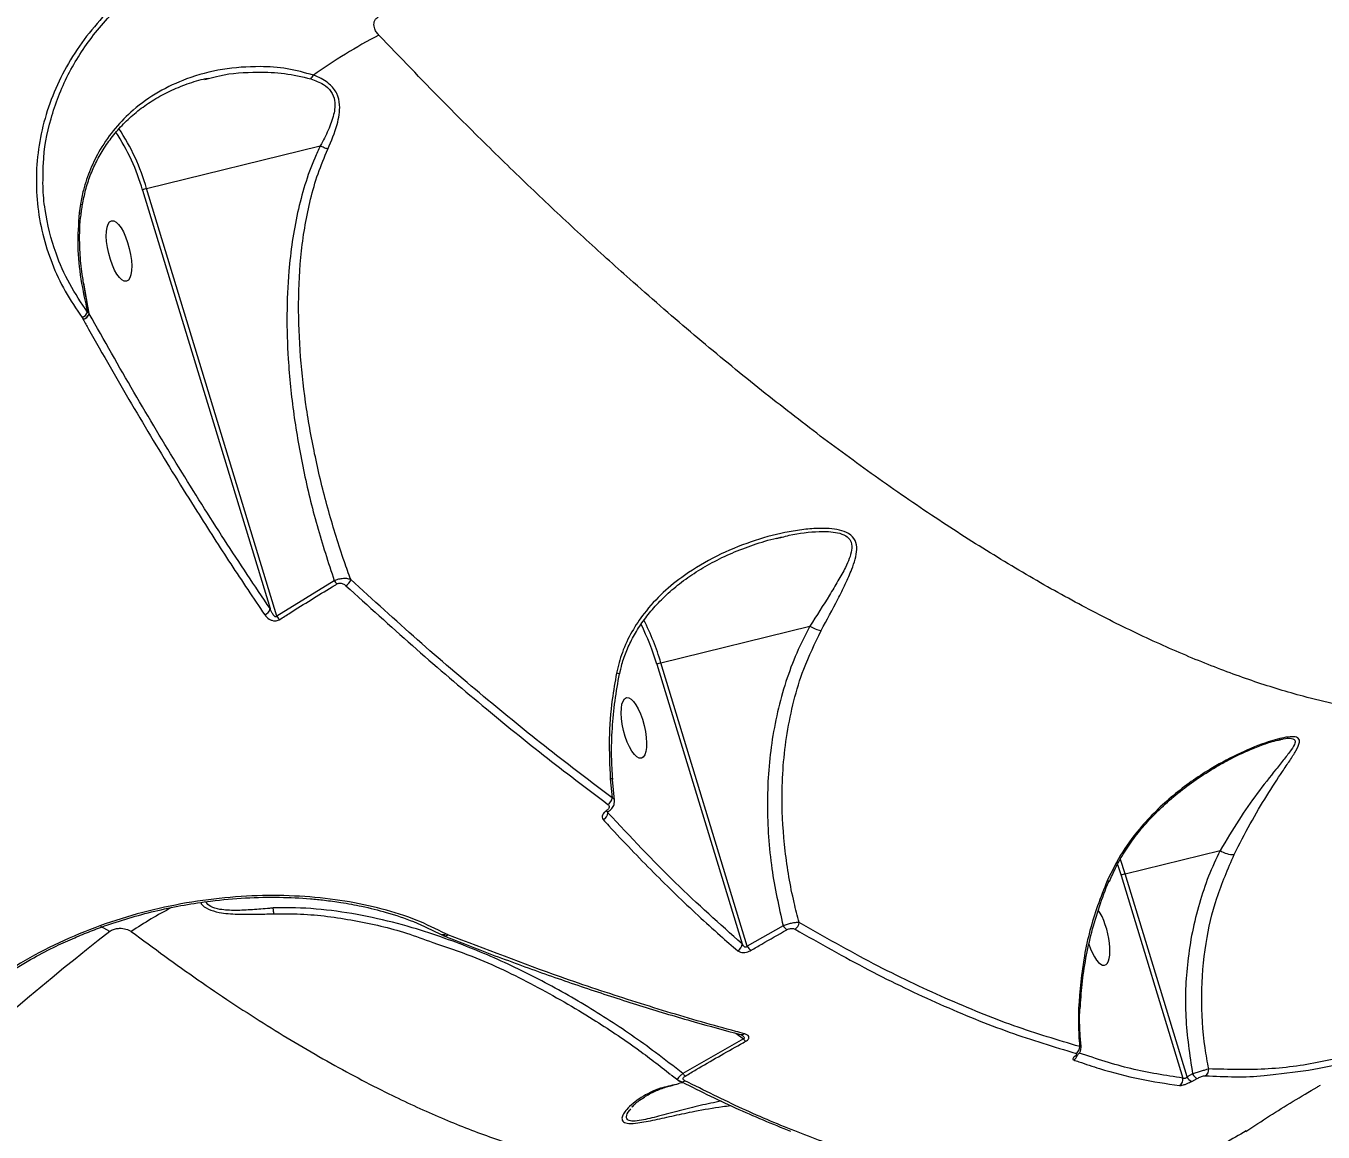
# Model space of a CAD drawing. Header units: millimetres. Extents: x -6328 to 5334, y -5037 to 4112.
# Drawn here: x -2770.5 to -2576.2, y 868.3 to 1034.1 of the extents above; entities that cross this region are included whole.
import ezdxf

# ---------------------------------------------------------------- set-up
doc = ezdxf.new("R2010")
doc.units = ezdxf.units.MM
for name, color, linetype in [('DIKOM_ОБЪЕКТ', 7, 'Continuous'), ('DIKOM_РАЗМЕР_ЗОНА', 7, 'Continuous'), ('DIKOM_РАЗМЕР_ОБЪЕКТА', 7, 'Continuous')]:
    doc.layers.add(name, color=color, linetype=linetype)
doc.styles.add('style1', font='arial.ttf', dxfattribs={"width": 0.8})
doc.dimstyles.new('1-50', dxfattribs={"dimtxt": 300, "dimasz": 200, "dimexe": 100, "dimexo": 0, "dimgap": 100, "dimtad": 1, "dimtxsty": 'style1', "dimcen": 200, "dimclrd": 7, "dimclre": 7, "dimclrt": 7, "dimadec": 1, "dimazin": 2, "dimtfac": 1, "dimtmove": 0, "dimatfit": 2, "dimfxl": 0, "dimlwd": 25, "dimlwe": 18, "dimarcsym": 0})

# ---------------------------------------------------------------- blocks, each defined once
blk = doc.blocks.new('*D2')
at = {"layer": 'Defpoints', "color": 0, "transparency": 16777216}
for p in [(-5303.77, 2121.42), (-1621.11, 2121.42), (560.33, -2395.62)]:
    blk.add_point(p, dxfattribs=at)
at = {"layer": 'DIKOM_РАЗМЕР_ОБЪЕКТА', "color": 7, "lineweight": 18, "transparency": 16777216}
for p, q in [((-1621.11, 2121.42), (-5403.77, 2121.42)), ((560.33, -2395.62), (-5403.77, -2395.62))]:
    blk.add_line(p, q, dxfattribs=at)
at = {"layer": 'DIKOM_РАЗМЕР_ОБЪЕКТА', "color": 7, "lineweight": 25, "transparency": 16777216}
blk.add_line((-5303.77, -2195.62), (-5303.77, 1921.42), dxfattribs=at)
at = {"layer": 'DIKOM_РАЗМЕР_ОБЪЕКТА', "color": 7, "transparency": 16777216}
for points in [[(-5337.11, 1921.42), (-5270.44, 1921.42), (-5303.77, 2121.42)], [(-5337.11, -2195.62), (-5270.44, -2195.62), (-5303.77, -2395.62)]]:
    blk.add_solid(points, dxfattribs=at)
at = {"layer": 'DIKOM_РАЗМЕР_ОБЪЕКТА', "color": 7, "transparency": 16777216, "insert": (-5556.94, -137.1), "char_height": 300, "attachment_point": 5, "rotation": 90, "style": 'style1'}
blk.add_mtext('4500', dxfattribs=at)
blk = doc.blocks.new('*D3')
at = {"layer": 'Defpoints', "color": 0, "transparency": 16777216}
for p in [(-1814.92, 4111.71), (-5877.98, -3895.62), (33.33, -3895.62)]:
    blk.add_point(p, dxfattribs=at)
at = {"layer": 'DIKOM_РАЗМЕР_ЗОНА', "color": 7, "lineweight": 18, "transparency": 16777216}
for p, q in [((-1814.92, 4111.71), (-5977.98, 4111.71)), ((33.33, -3895.62), (-5977.98, -3895.62))]:
    blk.add_line(p, q, dxfattribs=at)
at = {"layer": 'DIKOM_РАЗМЕР_ЗОНА', "color": 7, "lineweight": 25, "transparency": 16777216}
blk.add_line((-5877.98, 3911.71), (-5877.98, -3695.62), dxfattribs=at)
at = {"layer": 'DIKOM_РАЗМЕР_ЗОНА', "color": 7, "transparency": 16777216}
for points in [[(-5911.31, 3911.71), (-5844.65, 3911.71), (-5877.98, 4111.71)], [(-5911.31, -3695.62), (-5844.65, -3695.62), (-5877.98, -3895.62)]]:
    blk.add_solid(points, dxfattribs=at)
at = {"layer": 'DIKOM_РАЗМЕР_ЗОНА', "color": 7, "transparency": 16777216, "insert": (-6131.15, 108.05), "char_height": 300, "attachment_point": 5, "rotation": 90, "style": 'style1'}
blk.add_mtext('8000', dxfattribs=at)

msp = doc.modelspace()

# ---------------------------------------------------------------- linework, layer by layer
at = {"layer": 'DIKOM_ОБЪЕКТ', "color": 7, "linetype": 'Continuous', "lineweight": 15}
for p, q in [((-2743.712, 1026.026), (-2743.19, 1026.164)), ((-2752.449, 1009.681), (-2726.432, 1016.088)), ((-2753.054, 1009.454), (-2733.95, 946.757)), ((-2732.926, 945.61), (-2752.449, 1009.681)), ((-2762.354, 1007.359), (-2762.546, 1006.032)), ((-2761.042, 990.925), (-2761.875, 995.54)), ((-2762.116, 990.369), (-2761.958, 990.117)), ((-2761.958, 990.117), (-2761.939, 990.082)), ((-2761.052, 990.958), (-2761.297, 991.178)), ((-2761.042, 990.925), (-2761.052, 990.958)), ((-2658.047, 957.264), (-2657.233, 957.471)), ((-2724.33, 950.945), (-2732.926, 945.61)), ((-2675.38, 938.644), (-2653.049, 944.143)), ((-2675.985, 938.417), (-2663.228, 896.549)), ((-2662.441, 896.179), (-2675.38, 938.644)), ((-2583.078, 926.992), (-2582.588, 927.121)), ((-2682.968, 921.275), (-2682.679, 918.405)), ((-2682.321, 918.057), (-2682.653, 921.166)), ((-2683.314, 916.171), (-2683.342, 916.327)), ((-2605.809, 907.027), (-2591.598, 910.527)), ((-2606.949, 908.435), (-2606.415, 906.8)), ((-2605.809, 907.027), (-2606.525, 909.177)), ((-2606.415, 906.8), (-2597.165, 876.442)), ((-2596.54, 876.605), (-2605.809, 907.027)), ((-2757.963, 898.414), (-2759.319, 899.123)), ((-2707.357, 897.927), (-2707.595, 898.035)), ((-2657.07, 899.262), (-2662.441, 896.179)), ((-2708.305, 897.958), (-2707.854, 897.736)), ((-2707.323, 897.914), (-2707.357, 897.927)), ((-2664.139, 883.147), (-2663.02, 882.316)), ((-2663.02, 882.316), (-2672.095, 877.101)), ((-2673.832, 876.942), (-2672.852, 876.175)), ((-2595.708, 877.051), (-2596.54, 876.605)), ((-2595.843, 875.938), (-2595.014, 876.383)), ((-2679.671, 872.069), (-2679.471, 872.294))]:
    msp.add_line(p, q, dxfattribs=at)
at = {"layer": 'DIKOM_ОБЪЕКТ', "color": 7, "linetype": 'Continuous', "lineweight": 15, "flags": 128}
for points in [[(-2681.572, 936.996), (-2681.572, 936.996), (-2681.625, 937.012), (-2681.783, 937.048), (-2682.036, 937.104)], [(-2608.285, 905.938), (-2608.291, 905.932), (-2608.365, 905.931), (-2608.514, 905.963)], [(-2612.602, 886.808), (-2612.604, 886.814), (-2612.666, 886.848), (-2612.809, 886.883)]]:
    msp.add_lwpolyline(points, dxfattribs=at)
at = {"layer": 'DIKOM_ОБЪЕКТ', "color": 7, "linetype": 'Continuous', "lineweight": 15}
for centre, radius, start, end in [((-2678.611, 957.878), 84.374, 117.55693, 125.37411), ((-2730.059, 1028.109), 2.971, 318.18499, 331.16357), ((-2782.601, 1001.204), 31.322, 15.7025, 33.93624), ((-2782.779, 1001.013), 30.9, 15.85311, 33.6548), ((-2751.992, 1007.546), 2.184, 102.06127, 119.09681), ((-2762.573, 1005.371), 0.662, 61.27, 87.61019), ((-2762.741, 991.821), 1.581, 293.2674, 336.00219), ((-2762.29, 991.383), 1.309, 284.67131, 341.05262), ((-2762.305, 991.371), 1.34, 285.85251, 340.58677), ((-2722.523, 952.036), 2.111, 211.13471, 228.28403), ((-2723.278, 951.467), 1.453, 299.05394, 346.36973), ((-2735.158, 946.987), 1.229, 289.57417, 349.21518), ((-2731.134, 946.754), 2.126, 212.57788, 229.72439), ((-2710.937, 928.132), 37.079, 16.46878, 27.1557), ((-2711.671, 927.754), 37.244, 16.6365, 26.57154), ((-2650.559, 947.932), 4.534, 236.68265, 259.68751), ((-2674.923, 936.508), 2.184, 102.06095, 119.09664), ((-2682.907, 920.889), 0.391, 45.13054, 98.97646), ((-2683.955, 918.559), 1.285, 299.21294, 353.12), ((-2684.476, 916.222), 1.163, 292.71078, 357.5046), ((-2683.361, 916.709), 0.327, 229.8836, 291.96755), ((-2589.601, 913.538), 3.613, 236.4426, 272.19115), ((-2605.353, 904.892), 2.184, 102.06095, 119.09664), ((-2723.314, 852.426), 55.672, 117.14157, 124.37011), ((-2466.207, 526.146), 472.974, 128.08672, 145.2572), ((-2655.586, 900.049), 1.68, 207.91432, 236.36254), ((-2655.867, 899.787), 1.194, 299.27836, 357.41907), ((-2707.784, 898.343), 0.596, 253.84308, 315.75484), ((-2707.754, 898.35), 0.613, 254.04327, 314.70553), ((-2664.36, 896.513), 1.132, 295.48838, 1.82147), ((-2660.958, 896.998), 1.693, 208.90209, 237.26092), ((-2663.314, 883.596), 0.659, 256.04795, 309.04366), ((-2661.792, 883.141), 1.48, 213.89421, 233.82435), ((-2613.707, 881.081), 1.079, 299.19632, 3.3149), ((-2614.02, 880.097), 1.061, 297.69662, 348.80684), ((-2613.339, 880.196), 0.465, 273.17247, 305.96109), ((-2670.896, 877.955), 1.472, 215.49896, 235.64564), ((-2594.603, 877.506), 1.195, 202.33632, 249.89163), ((-2594.312, 877.693), 1.029, 299.04578, 5.91606), ((-2672.233, 876.671), 0.784, 243.85554, 304.65157), ((-2598.182, 876.23), 1.039, 299.06287, 11.76568), ((-2595.433, 877.063), 1.197, 202.50458, 250.01304)]:
    msp.add_arc(centre, radius, start, end, dxfattribs=at)
for centre in [(-2756.586, 1000.338), (-2679.424, 928.892)]:
    msp.add_ellipse(centre, major_axis=(-1.115, 4.535), ratio=0.3407224, dxfattribs=at)
for start_param, end_param in [(3.1302376, 5.5800301), (1.801564, 3.1302376)]:
    msp.add_ellipse((-2610.004, 897.895), major_axis=(-1.115, 4.535), ratio=0.3407224, start_param=start_param, end_param=end_param, dxfattribs=at)
for points, knots in [([(-2576.159, 1067.524), (-2574.909, 1062.932), (-2572.404, 1053.732), (-2568.319, 1040.775), (-2563.994, 1028.453), (-2559.682, 1017.549), (-2555.445, 1007.933), (-2551.32, 999.478), (-2547.032, 991.572), (-2542.57, 984.209), (-2537.945, 977.432), (-2533.15, 971.254), (-2528.209, 965.719), (-2523.237, 960.956), (-2518.261, 956.94), (-2513.491, 953.763), (-2508.837, 951.263), (-2504.31, 949.354), (-2499.715, 947.973), (-2495.243, 947.035), (-2492.275, 946.946), (-2490.88, 946.904)], [0, 0, 0, 0, 0.0626696, 0.1255709, 0.1886279, 0.2519207, 0.3042311, 0.3566316, 0.4094565, 0.462375, 0.515971, 0.5696658, 0.6238071, 0.6780514, 0.7288577, 0.7797502, 0.8246829, 0.8696157, 0.914792, 0.9599683, 1, 1, 1, 1]), ([(-2743.157, 1046.207), (-2744.874, 1045.432), (-2748.306, 1043.881), (-2752.861, 1040.942), (-2756.895, 1037.635), (-2760.364, 1034.002), (-2763.308, 1030.044), (-2765.667, 1025.806), (-2767.429, 1021.362), (-2768.572, 1016.776), (-2769.058, 1012.116), (-2768.905, 1007.453), (-2768.125, 1002.882), (-2766.708, 998.479), (-2764.761, 994.267), (-2762.997, 991.667), (-2762.116, 990.369)], [0, 0, 0, 0, 0.0751074, 0.1502148, 0.2212822, 0.2925775, 0.3636452, 0.4347702, 0.5061233, 0.5772487, 0.64834, 0.7196587, 0.7907511, 0.8604287, 0.9303186, 1, 1, 1, 1]), ([(-2767.941, 1012.042), (-2767.939, 1012.516), (-2767.928, 1015.237), (-2767.169, 1019.105), (-2765.718, 1023.515), (-2763.787, 1027.798), (-2761.203, 1031.842), (-2758.027, 1035.54), (-2754.49, 1038.944), (-2749.513, 1042.686), (-2744.906, 1044.838), (-2742.602, 1045.915)], [0, 0, 0, 0, 0.0338031, 0.1939927, 0.2761845, 0.3589807, 0.5191563, 0.6013339, 0.6841139, 0.8420567, 1, 1, 1, 1]), ([(-2717.645, 1032.68), (-2717.788, 1032.848), (-2718.084, 1033.196), (-2718.322, 1033.741), (-2718.398, 1034.245), (-2718.346, 1034.683), (-2718.181, 1035.035), (-2717.946, 1035.292), (-2717.766, 1035.384), (-2717.681, 1035.427)], [0, 0, 0, 0, 0.1943994, 0.4037079, 0.553904, 0.691013, 0.8350645, 0.9219116, 1, 1, 1, 1]), ([(-2539.585, 933.244), (-2540.963, 932.782), (-2544.742, 931.517), (-2551.542, 930.479), (-2560.068, 930.295), (-2569.265, 931.29), (-2578.096, 933.222), (-2586.341, 935.728), (-2593.83, 938.491), (-2601.606, 941.832), (-2609.652, 945.753), (-2617.988, 950.272), (-2626.571, 955.378), (-2635.393, 961.073), (-2644.251, 967.224), (-2653.114, 973.787), (-2661.965, 980.727), (-2670.943, 988.152), (-2679.305, 995.416), (-2686.993, 1002.376), (-2693.994, 1008.928), (-2701.035, 1015.739), (-2708.919, 1023.588), (-2714.465, 1029.367), (-2717.645, 1032.68)], [0, 0, 0, 0, 0.0356637, 0.0977986, 0.160153, 0.2229537, 0.2859796, 0.3301952, 0.3745664, 0.4190153, 0.4640269, 0.5091186, 0.5547823, 0.6005288, 0.6464416, 0.6900526, 0.7336638, 0.7775603, 0.8214569, 0.8547868, 0.8881167, 0.9215722, 0.9550277, 1, 1, 1, 1]), ([(-2727.456, 1026.676), (-2728.758, 1027.046), (-2731.366, 1027.788), (-2736.006, 1028.059), (-2741.103, 1027.698), (-2746.229, 1026.355), (-2750.715, 1024.261), (-2754.298, 1021.734), (-2757.208, 1018.789), (-2759.352, 1015.79), (-2760.923, 1012.641), (-2761.882, 1009.864), (-2762.222, 1008.061), (-2762.354, 1007.359)], [0, 0, 0, 0, 0.0899533, 0.1801553, 0.3068406, 0.4334846, 0.5393772, 0.6451759, 0.7305693, 0.8158828, 0.8857292, 0.9555188, 1, 1, 1, 1]), ([(-2743.19, 1026.164), (-2742.645, 1026.318), (-2740.26, 1026.993), (-2736.402, 1027.185), (-2731.766, 1027.057), (-2729.16, 1026.439), (-2727.845, 1026.128)], [0, 0, 0, 0, 0.1110906, 0.4857355, 0.7405692, 1, 1, 1, 1]), ([(-2725.282, 1015.61), (-2724.76, 1016.836), (-2724.031, 1018.55), (-2723.552, 1020.762), (-2723.458, 1022.34), (-2723.833, 1023.982), (-2725.084, 1025.544), (-2726.481, 1026.304), (-2727.354, 1026.637), (-2727.456, 1026.676)], [0, 0, 0, 0, 0.2865141, 0.4002731, 0.5163009, 0.6574617, 0.7993903, 0.9763495, 1, 1, 1, 1]), ([(-2762.042, 1007.273), (-2761.906, 1008.008), (-2761.629, 1009.499), (-2760.923, 1011.658), (-2759.987, 1013.771), (-2758.808, 1015.82), (-2757.372, 1017.797), (-2755.691, 1019.658), (-2753.775, 1021.369), (-2751.634, 1022.884), (-2749.271, 1024.204), (-2746.689, 1025.28), (-2744.652, 1025.959), (-2743.461, 1026.186), (-2743.228, 1026.23)], [0, 0, 0, 0, 0.0734822, 0.1490641, 0.2252055, 0.3065385, 0.391367, 0.4802849, 0.5728112, 0.6680149, 0.7659563, 0.8686111, 0.9742572, 1, 1, 1, 1]), ([(-2727.845, 1026.128), (-2727.185, 1025.887), (-2725.996, 1025.452), (-2724.713, 1024.286), (-2724.116, 1022.691), (-2724.347, 1020.685), (-2725.195, 1018.425), (-2725.991, 1016.872), (-2726.423, 1016.089), (-2726.424, 1016.088)], [0, 0, 0, 0, 0.1595683, 0.2875575, 0.4150728, 0.5935057, 0.7940437, 0.9997271, 1, 1, 1, 1]), ([(-2726.432, 1016.088), (-2726.713, 1015.483), (-2727.589, 1013.594), (-2728.771, 1010.274), (-2729.878, 1006.082), (-2730.668, 1001.754), (-2731.252, 996.646), (-2731.499, 990.779), (-2731.281, 983.608), (-2730.488, 975.847), (-2729.019, 967.505), (-2727.021, 959.174), (-2725.227, 953.688), (-2724.33, 950.945)], [0, 0, 0, 0, 0.031069, 0.0969235, 0.1628035, 0.2303663, 0.2979423, 0.3965509, 0.4957336, 0.6204828, 0.7452533, 0.8726241, 1, 1, 1, 1]), ([(-2721.866, 951.124), (-2722.185, 952.012), (-2723.394, 955.385), (-2725.234, 961.329), (-2727.14, 968.981), (-2728.566, 976.716), (-2729.477, 984.541), (-2729.791, 992.45), (-2729.386, 1000.373), (-2728.275, 1006.88), (-2726.83, 1011.954), (-2725.799, 1014.388), (-2725.282, 1015.61)], [0, 0, 0, 0, 0.0419956, 0.1595241, 0.2774949, 0.3950326, 0.5131221, 0.6333425, 0.7545641, 0.8758681, 0.937691, 1, 1, 1, 1]), ([(-2726.424, 1016.088), (-2726.425, 1016.088), (-2726.427, 1016.089), (-2726.43, 1016.089), (-2726.432, 1016.088), (-2726.432, 1016.088)], [0, 0, 0, 0, 0.3462267, 0.8146328, 1, 1, 1, 1]), ([(-2725.282, 1015.61), (-2725.313, 1015.619), (-2725.497, 1015.672), (-2725.888, 1015.812), (-2726.234, 1015.99), (-2726.424, 1016.088)], [0, 0, 0, 0, 0.0844017, 0.4973366, 1, 1, 1, 1]), ([(-2761.297, 991.178), (-2762.235, 992.57), (-2764.124, 995.374), (-2766.381, 1000.512), (-2767.603, 1005.441), (-2768.021, 1009.512), (-2767.962, 1011.354), (-2767.941, 1012.042)], [0, 0, 0, 0, 0.2208917, 0.4450155, 0.7501226, 0.9066681, 1, 1, 1, 1]), ([(-2762.354, 1007.359), (-2762.334, 1007.355), (-2762.21, 1007.328), (-2762.068, 1007.294), (-2762.084, 1007.286), (-2762.09, 1007.283)], [0, 0, 0, 0, 0.1067786, 0.6637055, 1, 1, 1, 1]), ([(-2762.245, 1005.951), (-2762.211, 1006.255), (-2762.162, 1006.699), (-2762.076, 1007.137), (-2762.049, 1007.276)], [0, 0, 0, 0, 0.684163, 1, 1, 1, 1]), ([(-2762.546, 1006.032), (-2762.667, 1004.375), (-2762.911, 1001.059), (-2762.387, 996.074), (-2761.662, 992.817), (-2761.297, 991.178)], [0, 0, 0, 0, 0.3317424, 0.6638449, 1, 1, 1, 1]), ([(-2761.752, 994.837), (-2761.876, 995.501), (-2762.204, 997.261), (-2762.46, 1000.018), (-2762.504, 1002.914), (-2762.423, 1004.857), (-2762.263, 1005.801), (-2762.238, 1005.947)], [0, 0, 0, 0, 0.1815711, 0.4810441, 0.7425174, 0.9600543, 1, 1, 1, 1]), ([(-2761.052, 990.958), (-2761.219, 991.805), (-2761.474, 993.094), (-2761.688, 994.391), (-2761.761, 994.835)], [0, 0, 0, 0, 0.6571781, 1, 1, 1, 1]), ([(-2761.939, 990.082), (-2761.673, 989.605), (-2760.34, 987.219), (-2756.859, 981.086), (-2751.46, 971.89), (-2745.422, 962.089), (-2739.848, 953.4), (-2736.447, 948.352), (-2734.746, 945.828)], [0, 0, 0, 0, 0.0299885, 0.1499472, 0.3900562, 0.630165, 0.8150826, 1, 1, 1, 1]), ([(-2733.95, 946.757), (-2736.232, 950.162), (-2740.797, 956.976), (-2747.595, 967.821), (-2754.358, 979.082), (-2758.813, 986.976), (-2761.042, 990.925)], [0, 0, 0, 0, 0.2490861, 0.498536, 0.7490844, 1, 1, 1, 1]), ([(-2651.37, 943.472), (-2650.514, 945.06), (-2649.218, 947.465), (-2647.716, 950.465), (-2646.825, 952.458), (-2646.231, 954.182), (-2645.957, 955.655), (-2646.146, 957.026), (-2647.097, 958.042), (-2648.561, 958.565), (-2650.156, 958.777), (-2652.061, 958.798), (-2654.293, 958.604), (-2657.669, 958.033), (-2661.976, 956.851), (-2667.065, 954.747), (-2671.48, 952.149), (-2675.12, 949.214), (-2677.765, 946.358), (-2679.797, 943.321), (-2681.245, 940.316), (-2681.778, 938.152), (-2682.036, 937.104)], [0, 0, 0, 0, 0.0866941, 0.1311764, 0.1760726, 0.2081975, 0.2409001, 0.2744194, 0.3082509, 0.337742, 0.3650519, 0.393035, 0.4327007, 0.4727589, 0.5545429, 0.6396923, 0.7264108, 0.7889965, 0.8528476, 0.9020912, 0.9525885, 1, 1, 1, 1]), ([(-2657.233, 957.471), (-2656.873, 957.566), (-2655.022, 958.054), (-2652.636, 958.318), (-2650.232, 958.326), (-2648.834, 958.162), (-2647.604, 957.736), (-2647.058, 957.154), (-2646.753, 956.423), (-2646.739, 955.545), (-2647.125, 954.261), (-2647.814, 952.732), (-2648.825, 950.908), (-2650.569, 948.036), (-2652.052, 945.708), (-2653.049, 944.143)], [0, 0, 0, 0, 0.037718, 0.1936162, 0.2447841, 0.2969593, 0.3536276, 0.4092585, 0.4198639, 0.4862033, 0.5482586, 0.6116605, 0.706807, 0.8029107, 1, 1, 1, 1]), ([(-2681.544, 936.989), (-2681.446, 937.471), (-2681.2, 938.671), (-2680.512, 940.549), (-2679.517, 942.632), (-2678.233, 944.691), (-2676.662, 946.694), (-2674.776, 948.661), (-2672.582, 950.551), (-2670.079, 952.318), (-2667.318, 953.91), (-2664.303, 955.319), (-2661.042, 956.503), (-2658.656, 957.219), (-2657.365, 957.488), (-2657.25, 957.512)], [0, 0, 0, 0, 0.0424286, 0.1056857, 0.1727707, 0.2437964, 0.3189222, 0.3984527, 0.4864603, 0.5778553, 0.6734511, 0.7737249, 0.878875, 0.9891814, 1, 1, 1, 1]), ([(-2721.866, 951.124), (-2722.044, 951.175), (-2722.4, 951.277), (-2723.114, 951.271), (-2723.801, 951.15), (-2724.169, 951.007), (-2724.33, 950.945)], [0, 0, 0, 0, 0.2829499, 0.5675041, 0.8112066, 1, 1, 1, 1]), ([(-2723.927, 950.46), (-2723.872, 950.489), (-2723.756, 950.548), (-2723.531, 950.586), (-2723.275, 950.57), (-2722.913, 950.463), (-2722.71, 950.305), (-2722.572, 950.197)], [0, 0, 0, 0, 0.1212309, 0.252323, 0.4115915, 0.5993614, 1, 1, 1, 1]), ([(-2682.679, 918.405), (-2685.856, 920.804), (-2692.214, 925.605), (-2701.955, 933.545), (-2711.831, 941.981), (-2718.519, 948.075), (-2721.866, 951.124)], [0, 0, 0, 0, 0.2489042, 0.4982426, 0.7488996, 1, 1, 1, 1]), ([(-2732.509, 945.132), (-2731.989, 945.464), (-2729.391, 947.124), (-2726.527, 948.895), (-2724.17, 950.314), (-2723.927, 950.46)], [0, 0, 0, 0, 0.1831691, 0.9158785, 1, 1, 1, 1]), ([(-2722.572, 950.197), (-2719.25, 947.17), (-2712.599, 941.11), (-2702.735, 932.682), (-2692.949, 924.703), (-2686.537, 919.861), (-2683.328, 917.438)], [0, 0, 0, 0, 0.2489045, 0.498243, 0.7488998, 1, 1, 1, 1]), ([(-2732.926, 945.61), (-2732.934, 945.597), (-2732.949, 945.572), (-2732.983, 945.54), (-2733.018, 945.524), (-2733.056, 945.518), (-2733.102, 945.521), (-2733.225, 945.57), (-2733.385, 945.731), (-2733.584, 946.009), (-2733.778, 946.36), (-2733.893, 946.626), (-2733.95, 946.757)], [0, 0, 0, 0, 0.0254608, 0.0517463, 0.0782608, 0.0864713, 0.1149989, 0.1528949, 0.3029807, 0.4907534, 0.7490049, 1, 1, 1, 1]), ([(-2734.746, 945.828), (-2734.552, 945.597), (-2734.277, 945.268), (-2733.696, 944.996), (-2733.275, 944.918), (-2732.89, 944.958), (-2732.654, 945.045), (-2732.539, 945.114), (-2732.509, 945.132)], [0, 0, 0, 0, 0.4029944, 0.5733156, 0.7451256, 0.8533581, 0.9617344, 1, 1, 1, 1]), ([(-2653.049, 944.143), (-2653.737, 942.811), (-2655.118, 940.134), (-2656.713, 935.816), (-2657.966, 931.299), (-2658.825, 926.672), (-2659.32, 922.009), (-2659.476, 917.325), (-2659.297, 912.578), (-2658.692, 906.519), (-2657.705, 902.101), (-2657.07, 899.262)], [0, 0, 0, 0, 0.1002261, 0.2013165, 0.3048778, 0.409185, 0.5093687, 0.6100991, 0.7124192, 0.8152392, 1, 1, 1, 1]), ([(-2654.674, 899.733), (-2654.931, 900.733), (-2655.843, 904.278), (-2656.895, 910.49), (-2657.32, 917.352), (-2657.102, 923.23), (-2656.531, 928.121), (-2655.519, 932.964), (-2653.944, 938.186), (-2652.297, 941.568), (-2651.37, 943.472)], [0, 0, 0, 0, 0.0672692, 0.2386087, 0.4121732, 0.520863, 0.630243, 0.7420328, 0.8547814, 1, 1, 1, 1]), ([(-2682.036, 937.104), (-2682.265, 935.789), (-2682.833, 932.527), (-2683.234, 927.22), (-2683.057, 923.264), (-2682.968, 921.275)], [0, 0, 0, 0, 0.2512749, 0.6234754, 1, 1, 1, 1]), ([(-2682.61, 921.166), (-2682.677, 922.316), (-2682.824, 924.856), (-2682.697, 928.798), (-2682.324, 932.939), (-2681.826, 935.652), (-2681.579, 936.997)], [0, 0, 0, 0, 0.2179148, 0.4816725, 0.7429454, 1, 1, 1, 1]), ([(-2589.462, 909.928), (-2588.664, 911.495), (-2587.044, 914.675), (-2584.588, 918.807), (-2582.583, 921.859), (-2581.126, 924.013), (-2580.165, 925.511), (-2579.604, 926.673), (-2579.733, 927.379), (-2580.482, 927.62), (-2581.64, 927.523), (-2582.981, 927.224), (-2585.238, 926.545), (-2588.577, 925.19), (-2593.305, 922.688), (-2597.448, 919.822), (-2600.902, 916.782), (-2603.613, 913.924), (-2606.345, 910.387), (-2607.784, 907.453), (-2608.514, 905.963)], [0, 0, 0, 0, 0.0820687, 0.1664748, 0.2508371, 0.2940036, 0.3376005, 0.3839912, 0.4157853, 0.4428447, 0.469835, 0.4939799, 0.5187256, 0.588613, 0.6603826, 0.7589133, 0.8094734, 0.8604908, 0.9291629, 1, 1, 1, 1]), ([(-2582.588, 927.121), (-2582.426, 927.166), (-2581.815, 927.336), (-2581.003, 927.375), (-2580.327, 927.192), (-2580.304, 926.583), (-2580.908, 925.583), (-2581.947, 924.252), (-2583.654, 922.161), (-2585.979, 919.205), (-2588.827, 915.169), (-2590.667, 912.086), (-2591.598, 910.527)], [0, 0, 0, 0, 0.0181936, 0.068646, 0.1186826, 0.1791558, 0.2602123, 0.3517139, 0.4445171, 0.6353389, 0.8156236, 1, 1, 1, 1]), ([(-2608.169, 905.886), (-2607.876, 906.561), (-2607.218, 908.074), (-2605.923, 910.337), (-2604.326, 912.673), (-2602.454, 914.892), (-2600.317, 917.067), (-2597.887, 919.182), (-2595.145, 921.22), (-2592.335, 923.009), (-2589.623, 924.484), (-2587.253, 925.583), (-2585.306, 926.351), (-2583.841, 926.834), (-2582.977, 927.079), (-2582.645, 927.138), (-2582.598, 927.147)], [0, 0, 0, 0, 0.061615, 0.138298, 0.2176155, 0.2986633, 0.3823223, 0.4754251, 0.5726677, 0.6753409, 0.7631325, 0.8426525, 0.9095415, 0.9558108, 0.9937194, 1, 1, 1, 1]), ([(-2683.328, 917.438), (-2683.297, 917.411), (-2683.195, 917.324), (-2683.117, 917.137), (-2683.155, 916.893), (-2683.303, 916.655), (-2683.482, 916.524), (-2683.572, 916.459)], [0, 0, 0, 0, 0.1043526, 0.3453588, 0.5759422, 0.7877488, 1, 1, 1, 1]), ([(-2683.243, 916.412), (-2683.211, 916.429), (-2682.949, 916.57), (-2682.607, 916.94), (-2682.322, 917.506), (-2682.339, 917.883), (-2682.347, 918.05)], [0, 0, 0, 0, 0.0509742, 0.4290718, 0.7466372, 1, 1, 1, 1]), ([(-2682.347, 918.05), (-2682.368, 918.128), (-2682.405, 918.267), (-2682.596, 918.363), (-2682.679, 918.405)], [0, 0, 0, 0, 0.5627294, 1, 1, 1, 1]), ([(-2683.572, 916.459), (-2683.701, 916.365), (-2683.96, 916.176), (-2684.167, 915.836), (-2684.233, 915.471), (-2684.099, 915.261), (-2684.027, 915.149)], [0, 0, 0, 0, 0.2322168, 0.4640132, 0.7140228, 1, 1, 1, 1]), ([(-2683.408, 916.263), (-2683.408, 916.261), (-2683.414, 916.242), (-2683.386, 916.295), (-2683.319, 916.358), (-2683.248, 916.398), (-2683.233, 916.406)], [0, 0, 0, 0, 0.049975, 0.5049256, 0.8974503, 1, 1, 1, 1]), ([(-2663.228, 896.549), (-2666.557, 899.508), (-2673.226, 905.436), (-2679.947, 912.589), (-2683.314, 916.171)], [0, 0, 0, 0, 0.4991744, 1, 1, 1, 1]), ([(-2684.027, 915.149), (-2683.748, 914.845), (-2682.352, 913.326), (-2678.724, 909.473), (-2673.15, 903.873), (-2667.83, 898.923), (-2664.745, 896.247), (-2663.872, 895.491)], [0, 0, 0, 0, 0.0413727, 0.2068702, 0.5381497, 0.8694287, 1, 1, 1, 1]), ([(-2591.598, 910.527), (-2592.192, 909.249), (-2593.384, 906.685), (-2594.756, 902.592), (-2595.812, 898.329), (-2596.681, 892.679), (-2596.993, 885.533), (-2596.14, 879.902), (-2595.708, 877.051)], [0, 0, 0, 0, 0.1259502, 0.2528128, 0.3825023, 0.5131454, 0.7535727, 1, 1, 1, 1]), ([(-2593.289, 877.799), (-2593.479, 878.852), (-2594.136, 882.485), (-2594.532, 888.825), (-2593.898, 896.37), (-2592.267, 903.523), (-2590.404, 907.778), (-2589.462, 909.928)], [0, 0, 0, 0, 0.0953049, 0.3289405, 0.5680093, 0.7817927, 1, 1, 1, 1]), ([(-2608.514, 905.963), (-2609.008, 904.726), (-2610.457, 901.101), (-2612.16, 894.72), (-2612.591, 889.517), (-2612.809, 886.883)], [0, 0, 0, 0, 0.2035485, 0.5968373, 1, 1, 1, 1]), ([(-2612.545, 886.803), (-2612.472, 888.017), (-2612.32, 890.555), (-2611.73, 894.396), (-2610.872, 898.309), (-2609.698, 902.142), (-2608.799, 904.68), (-2608.237, 905.902), (-2608.231, 905.913)], [0, 0, 0, 0, 0.1854752, 0.3877227, 0.5908815, 0.7945272, 0.9980944, 1, 1, 1, 1]), ([(-2707.595, 898.035), (-2709.046, 898.756), (-2711.948, 900.196), (-2717.082, 901.83), (-2722.68, 903.025), (-2728.704, 903.71), (-2735.031, 903.859), (-2741.546, 903.445), (-2748.133, 902.457), (-2754.675, 900.887), (-2761.046, 898.75), (-2767.121, 896.061), (-2772.85, 892.888), (-2776.244, 890.388), (-2777.942, 889.137)], [0, 0, 0, 0, 0.0836186, 0.1671661, 0.2504175, 0.3338525, 0.4173036, 0.5004885, 0.5837385, 0.6671385, 0.7504577, 0.8333964, 0.916628, 1, 1, 1, 1]), ([(-2777.557, 889.04), (-2776.156, 890.084), (-2773.565, 892.015), (-2769.627, 894.359), (-2766.242, 896.117), (-2763.391, 897.416), (-2760.865, 898.449), (-2756.758, 899.961), (-2750.747, 901.695), (-2743.716, 902.939), (-2737.612, 903.481), (-2732.607, 903.574), (-2728.697, 903.38), (-2725.662, 903.079), (-2723.078, 902.727), (-2719.949, 902.153), (-2716.26, 901.227), (-2712.137, 899.853), (-2709.587, 898.58), (-2708.214, 897.895)], [0, 0, 0, 0, 0.0701866, 0.1297501, 0.178624, 0.2171557, 0.2493726, 0.2822038, 0.382685, 0.484183, 0.552047, 0.6190223, 0.6815693, 0.7109429, 0.746156, 0.792466, 0.8499979, 0.9193073, 1, 1, 1, 1]), ([(-2744.323, 902.692), (-2744.3, 902.644), (-2744.124, 902.266), (-2743.236, 901.707), (-2741.397, 901.135), (-2738.9, 900.959), (-2736.119, 900.97), (-2734.296, 901.021), (-2733.375, 901.047)], [0, 0, 0, 0, 0.0234429, 0.1841676, 0.3452454, 0.574344, 0.7850657, 1, 1, 1, 1]), ([(-2733.462, 901.909), (-2733.464, 901.909), (-2733.655, 901.892), (-2734.692, 901.803), (-2736.579, 901.638), (-2739.102, 901.513), (-2741.299, 901.604), (-2742.916, 902.066), (-2743.389, 902.573), (-2743.617, 902.817)], [0, 0, 0, 0, 0.0003285, 0.0498971, 0.2700053, 0.4894253, 0.7041903, 0.8576702, 1, 1, 1, 1]), ([(-2733.459, 901.916), (-2733.46, 901.915), (-2733.462, 901.913), (-2733.462, 901.911), (-2733.462, 901.909), (-2733.462, 901.909)], [0, 0, 0, 0, 0.4569013, 0.8306736, 1, 1, 1, 1]), ([(-2733.375, 901.047), (-2733.377, 901.063), (-2733.392, 901.157), (-2733.423, 901.406), (-2733.449, 901.731), (-2733.462, 901.909)], [0, 0, 0, 0, 0.0844006, 0.5004757, 1, 1, 1, 1]), ([(-2672.095, 877.101), (-2673.446, 878.162), (-2677.114, 881.042), (-2683.439, 885.4), (-2691.151, 890.011), (-2699.244, 894.065), (-2706.461, 896.99), (-2712.942, 899.101), (-2718.61, 900.563), (-2724.719, 901.612), (-2729.703, 901.998), (-2732.611, 901.934), (-2733.459, 901.916)], [0, 0, 0, 0, 0.0783339, 0.2125921, 0.3472662, 0.4817928, 0.6158493, 0.6916662, 0.7820716, 0.8726186, 0.9628125, 1, 1, 1, 1]), ([(-2733.375, 901.047), (-2732.039, 901.053), (-2728.004, 901.072), (-2721.308, 900.144), (-2714.679, 898.643), (-2710.878, 897.235), (-2709.582, 896.755)], [0, 0, 0, 0, 0.1640544, 0.495757, 0.8279842, 1, 1, 1, 1]), ([(-2757.963, 898.414), (-2757.882, 898.469), (-2757.714, 898.585), (-2757.319, 898.746), (-2756.818, 898.858), (-2756.078, 898.891), (-2755.512, 898.775), (-2755.035, 898.574), (-2754.86, 898.457), (-2754.743, 898.379)], [0, 0, 0, 0, 0.0767419, 0.1605212, 0.317401, 0.4661276, 0.7624994, 0.842837, 1, 1, 1, 1]), ([(-2754.743, 898.379), (-2751.398, 895.921), (-2744.696, 890.995), (-2734.929, 884.567), (-2725.383, 878.856), (-2716.651, 874.243), (-2708.695, 870.572), (-2701.464, 867.707), (-2694.448, 865.418), (-2687.637, 863.712), (-2681.062, 862.612), (-2674.726, 862.131), (-2668.668, 862.289), (-2663.022, 863.062), (-2657.819, 864.465), (-2654.232, 865.775), (-2652.422, 866.773), (-2652.114, 866.943)], [0, 0, 0, 0, 0.0793103, 0.1589138, 0.2387143, 0.3188132, 0.3850135, 0.451328, 0.5181795, 0.5851494, 0.6529768, 0.7209292, 0.7894466, 0.8580944, 0.9223913, 0.9867972, 1, 1, 1, 1]), ([(-2707.595, 898.035), (-2707.674, 897.989), (-2707.836, 897.894), (-2708.057, 897.855), (-2708.172, 897.894), (-2708.215, 897.908)], [0, 0, 0, 0, 0.3754921, 0.7705222, 1, 1, 1, 1]), ([(-2661.874, 895.574), (-2661.341, 895.885), (-2659.564, 896.925), (-2657.772, 897.939), (-2656.516, 898.65)], [0, 0, 0, 0, 0.2996328, 1, 1, 1, 1]), ([(-2654.674, 899.733), (-2654.808, 899.736), (-2655.077, 899.742), (-2655.672, 899.656), (-2656.313, 899.509), (-2656.786, 899.365), (-2657.021, 899.28), (-2657.07, 899.262)], [0, 0, 0, 0, 0.2435262, 0.4875448, 0.7197754, 0.941836, 1, 1, 1, 1]), ([(-2656.516, 898.65), (-2656.466, 898.676), (-2656.338, 898.742), (-2656.086, 898.825), (-2655.789, 898.864), (-2655.496, 898.843), (-2655.358, 898.78), (-2655.283, 898.746)], [0, 0, 0, 0, 0.1207619, 0.307548, 0.5229351, 0.737447, 1, 1, 1, 1]), ([(-2655.283, 898.746), (-2651.586, 896.648), (-2644.183, 892.446), (-2633.491, 887.362), (-2623.081, 883.106), (-2616.484, 881.129), (-2613.18, 880.139)], [0, 0, 0, 0, 0.2482771, 0.497233, 0.7482654, 1, 1, 1, 1]), ([(-2612.63, 881.143), (-2615.882, 882.118), (-2622.397, 884.069), (-2632.737, 888.283), (-2643.457, 893.367), (-2650.931, 897.609), (-2654.674, 899.733)], [0, 0, 0, 0, 0.2482753, 0.4972305, 0.7482641, 1, 1, 1, 1]), ([(-2709.582, 896.755), (-2707.612, 896.094), (-2702.345, 894.327), (-2694.305, 890.409), (-2686.108, 885.7), (-2679.322, 881.191), (-2675.597, 878.294), (-2673.923, 876.992)], [0, 0, 0, 0, 0.1492714, 0.398973, 0.64826, 0.8419436, 1, 1, 1, 1]), ([(-2707.958, 897.773), (-2707.951, 897.771), (-2707.943, 897.768), (-2707.936, 897.765), (-2707.934, 897.764)], [0, 0, 0, 0, 0.7963993, 1, 1, 1, 1]), ([(-2707.927, 897.752), (-2705.865, 896.938), (-2701.095, 895.057), (-2693.743, 892.365), (-2685.848, 889.629), (-2678.061, 887.123), (-2670.585, 884.877), (-2665.774, 883.583), (-2663.472, 882.964)], [0, 0, 0, 0, 0.1335947, 0.3090017, 0.4847048, 0.6608949, 0.8377629, 1, 1, 1, 1]), ([(-2662.9, 883.085), (-2663.323, 883.197), (-2665.441, 883.76), (-2670.999, 885.304), (-2679.71, 887.946), (-2692.308, 892.142), (-2701.655, 895.735), (-2707.323, 897.914)], [0, 0, 0, 0, 0.0299896, 0.1499527, 0.3900715, 0.6301904, 1, 1, 1, 1]), ([(-2662.441, 896.179), (-2662.464, 896.148), (-2662.504, 896.097), (-2662.585, 896.054), (-2662.663, 896.039), (-2662.748, 896.049), (-2662.875, 896.103), (-2663.06, 896.261), (-2663.162, 896.436), (-2663.228, 896.549)], [0, 0, 0, 0, 0.1044812, 0.1740915, 0.2297651, 0.3047724, 0.3966989, 0.6086532, 1, 1, 1, 1]), ([(-2663.872, 895.491), (-2663.744, 895.41), (-2663.531, 895.277), (-2663.042, 895.228), (-2662.584, 895.283), (-2662.173, 895.413), (-2661.963, 895.526), (-2661.874, 895.574)], [0, 0, 0, 0, 0.3038664, 0.5023335, 0.7017042, 0.8732905, 1, 1, 1, 1]), ([(-2612.809, 886.883), (-2612.815, 885.222), (-2612.821, 883.305), (-2612.652, 881.398), (-2612.63, 881.143)], [0, 0, 0, 0, 0.8666345, 1, 1, 1, 1]), ([(-2612.394, 881.027), (-2612.462, 881.745), (-2612.628, 883.488), (-2612.667, 885.425), (-2612.602, 886.629), (-2612.593, 886.805)], [0, 0, 0, 0, 0.3741032, 0.9084494, 1, 1, 1, 1]), ([(-2561.385, 884.526), (-2563.678, 883.338), (-2568.272, 880.958), (-2575.984, 878.788), (-2584.249, 877.567), (-2590.272, 877.721), (-2593.289, 877.799)], [0, 0, 0, 0, 0.2481019, 0.4969506, 0.748088, 1, 1, 1, 1]), ([(-2663.476, 882.953), (-2663.459, 882.95), (-2663.358, 882.934), (-2663.294, 882.891), (-2663.301, 882.897), (-2663.303, 882.899)], [0, 0, 0, 0, 0.1233929, 0.7657036, 1, 1, 1, 1]), ([(-2663.315, 882.9), (-2663.223, 882.833), (-2663.063, 882.716), (-2662.915, 882.552), (-2662.867, 882.442), (-2662.875, 882.387), (-2662.892, 882.362), (-2662.917, 882.343), (-2662.956, 882.325), (-2662.996, 882.319), (-2663.02, 882.316)], [0, 0, 0, 0, 0.372683, 0.649059, 0.7820577, 0.8281139, 0.874613, 0.8876704, 0.9332873, 1, 1, 1, 1]), ([(-2662.665, 881.947), (-2662.579, 882), (-2662.406, 882.108), (-2662.244, 882.287), (-2662.161, 882.485), (-2662.208, 882.72), (-2662.457, 882.94), (-2662.755, 883.038), (-2662.9, 883.085)], [0, 0, 0, 0, 0.1098635, 0.2200424, 0.3257284, 0.4925231, 0.7537199, 1, 1, 1, 1]), ([(-2583.212, 877.038), (-2581.027, 877.277), (-2576.027, 877.824), (-2568.866, 879.939), (-2564.199, 882.332), (-2561.861, 883.53)], [0, 0, 0, 0, 0.2791886, 0.6390399, 1, 1, 1, 1]), ([(-2671.727, 876.74), (-2671.178, 877.064), (-2668.434, 878.683), (-2665.41, 880.414), (-2662.922, 881.804), (-2662.665, 881.947)], [0, 0, 0, 0, 0.1831691, 0.9158786, 1, 1, 1, 1]), ([(-2613.07, 879.825), (-2613.02, 879.861), (-2612.843, 879.988), (-2612.62, 880.241), (-2612.427, 880.626), (-2612.429, 880.896), (-2612.43, 881.018)], [0, 0, 0, 0, 0.1336162, 0.4713997, 0.7594217, 1, 1, 1, 1]), ([(-2612.444, 881.022), (-2612.451, 881.055), (-2612.464, 881.109), (-2612.583, 881.134), (-2612.63, 881.143)], [0, 0, 0, 0, 0.6071207, 1, 1, 1, 1]), ([(-2613.314, 879.732), (-2613.407, 879.654), (-2613.593, 879.498), (-2613.679, 879.304), (-2613.626, 879.199), (-2613.545, 879.165), (-2613.527, 879.157)], [0, 0, 0, 0, 0.3053848, 0.6114671, 0.9125837, 1, 1, 1, 1]), ([(-2613.527, 879.157), (-2613.268, 879.064), (-2611.971, 878.598), (-2608.644, 877.513), (-2603.588, 876.171), (-2599.649, 875.605), (-2597.677, 875.322)], [0, 0, 0, 0, 0.0480628, 0.2403225, 0.6198794, 1, 1, 1, 1]), ([(-2613.18, 880.139), (-2613.162, 880.133), (-2613.096, 880.11), (-2613.054, 880.034), (-2613.115, 879.898), (-2613.248, 879.787), (-2613.314, 879.732)], [0, 0, 0, 0, 0.1085438, 0.3983746, 0.6996392, 1, 1, 1, 1]), ([(-2613.137, 879.761), (-2613.136, 879.762), (-2613.132, 879.765), (-2613.101, 879.795), (-2613.066, 879.82), (-2613.061, 879.823)], [0, 0, 0, 0, 0.3885302, 0.9216467, 1, 1, 1, 1]), ([(-2597.165, 876.442), (-2599.75, 876.823), (-2604.839, 877.573), (-2610.106, 879.326), (-2612.697, 880.189)], [0, 0, 0, 0, 0.508035, 1, 1, 1, 1]), ([(-2672.095, 877.101), (-2672.231, 876.992), (-2672.505, 876.774), (-2672.777, 876.491), (-2672.907, 876.279), (-2672.918, 876.176), (-2672.869, 876.158), (-2672.867, 876.157)], [0, 0, 0, 0, 0.2370366, 0.4739379, 0.7157269, 0.9858677, 1, 1, 1, 1]), ([(-2671.788, 876.026), (-2671.865, 876.075), (-2672, 876.162), (-2672.058, 876.335), (-2672.01, 876.49), (-2671.899, 876.626), (-2671.784, 876.702), (-2671.727, 876.74)], [0, 0, 0, 0, 0.3196286, 0.5618766, 0.7279416, 0.8640377, 1, 1, 1, 1]), ([(-2593.289, 877.799), (-2593.392, 877.769), (-2593.599, 877.709), (-2594.12, 877.551), (-2594.725, 877.365), (-2595.278, 877.19), (-2595.593, 877.089), (-2595.708, 877.051)], [0, 0, 0, 0, 0.2193575, 0.4388247, 0.6560351, 0.873298, 1, 1, 1, 1]), ([(-2595.014, 876.383), (-2594.936, 876.423), (-2594.771, 876.508), (-2594.491, 876.627), (-2594.211, 876.725), (-2593.965, 876.788), (-2593.863, 876.791), (-2593.812, 876.793)], [0, 0, 0, 0, 0.1798431, 0.3800933, 0.581207, 0.7906976, 1, 1, 1, 1]), ([(-2593.812, 876.793), (-2590.8, 876.643), (-2587.131, 876.46), (-2583.806, 876.95), (-2583.212, 877.038)], [0, 0, 0, 0, 0.8212334, 1, 1, 1, 1]), ([(-2673.05, 875.483), (-2673.868, 875.31), (-2675.895, 874.881), (-2678.456, 873.552), (-2680.24, 872.137), (-2681.034, 871.055), (-2681.29, 870.387), (-2681.116, 869.844), (-2680.272, 869.594), (-2678.66, 869.7), (-2676.275, 870.175), (-2673.364, 870.831), (-2669.979, 871.532), (-2667.143, 872.065), (-2665.333, 872.264), (-2664.919, 872.309)], [0, 0, 0, 0, 0.0981796, 0.2432871, 0.3913354, 0.444135, 0.4975985, 0.5563029, 0.6046222, 0.653007, 0.7245596, 0.7976007, 0.8722539, 0.9707087, 1, 1, 1, 1]), ([(-2679.723, 872.108), (-2679.629, 872.209), (-2679.402, 872.456), (-2678.753, 872.997), (-2677.717, 873.719), (-2676.334, 874.458), (-2674.635, 875.126), (-2673.382, 875.416), (-2672.776, 875.557)], [0, 0, 0, 0, 0.0844981, 0.2050741, 0.3612409, 0.5949481, 0.8039826, 1, 1, 1, 1]), ([(-2671.991, 875.741), (-2671.995, 875.741), (-2672.408, 875.72), (-2672.731, 875.601), (-2673.05, 875.483)], [0, 0, 0, 0, 0.0095371, 1, 1, 1, 1]), ([(-2672.856, 876.163), (-2672.804, 876.114), (-2672.717, 876.033), (-2672.614, 875.993), (-2672.573, 875.978)], [0, 0, 0, 0, 0.5972897, 1, 1, 1, 1]), ([(-2672.78, 876.123), (-2669.916, 874.692), (-2664.184, 871.827), (-2658.693, 869.584), (-2655.945, 868.462)], [0, 0, 0, 0, 0.4995644, 1, 1, 1, 1]), ([(-2638.986, 863.184), (-2641.557, 863.887), (-2646.704, 865.294), (-2654.791, 868.229), (-2663.124, 871.717), (-2668.898, 874.589), (-2671.788, 876.026)], [0, 0, 0, 0, 0.2489043, 0.4982428, 0.7488998, 1, 1, 1, 1]), ([(-2597.677, 875.322), (-2597.601, 875.322), (-2597.449, 875.321), (-2597.069, 875.415), (-2596.635, 875.566), (-2596.207, 875.749), (-2595.958, 875.878), (-2595.843, 875.938)], [0, 0, 0, 0, 0.2131431, 0.4264747, 0.630601, 0.8289228, 1, 1, 1, 1]), ([(-2596.54, 876.605), (-2596.572, 876.567), (-2596.629, 876.5), (-2596.717, 876.435), (-2596.801, 876.388), (-2596.864, 876.366), (-2596.95, 876.352), (-2597.007, 876.356), (-2597.094, 876.381), (-2597.133, 876.414), (-2597.165, 876.442)], [0, 0, 0, 0, 0.1793224, 0.3191654, 0.36903, 0.5165529, 0.5564664, 0.716577, 0.7656539, 1, 1, 1, 1]), ([(-2587.715, 868.449), (-2586.538, 869.223), (-2583.077, 871.497), (-2579.308, 873.778), (-2576.728, 875.291), (-2576.561, 875.39)], [0, 0, 0, 0, 0.3251231, 0.9561145, 1, 1, 1, 1]), ([(-2666.328, 872.993), (-2667.382, 872.777), (-2669.499, 872.343), (-2672.65, 871.538), (-2675.64, 870.731), (-2678.036, 870.131), (-2679.596, 869.937), (-2680.438, 870.104), (-2680.616, 870.684), (-2680.347, 871.322), (-2679.974, 871.73), (-2679.903, 871.807)], [0, 0, 0, 0, 0.1465938, 0.2943558, 0.4443455, 0.57799, 0.6564409, 0.7346913, 0.8350865, 0.9688586, 1, 1, 1, 1]), ([(-2587.67, 868.518), (-2589.798, 867.274), (-2594.061, 864.782), (-2599.923, 862.563), (-2603.783, 861.852), (-2605.077, 861.614)], [0, 0, 0, 0, 0.398675, 0.7984407, 1, 1, 1, 1])]:
    msp.add_open_spline(points, degree=3, knots=knots, dxfattribs=at)

# ---------------------------------------------------------------- dimensions: what is measured, and where the dimension line sits
at = {"layer": 'DIKOM_РАЗМЕР_ЗОНА'}
dim = msp.add_linear_dim(base=(-5877.98, -3895.616), p1=(-1814.925, 4111.709), p2=(33.33, -3895.616), angle=90, text='8000', dimstyle='1-50', dxfattribs=at)
dim.commit()
dim.dimension.update_dxf_attribs({"geometry": '*D3', "text_midpoint": (-5877.98, 108.046), "dimtype": 160})
at = {"layer": 'DIKOM_РАЗМЕР_ОБЪЕКТА'}
dim = msp.add_linear_dim(base=(-5303.773, 2121.419), p1=(560.33, -2395.616), p2=(-1621.109, 2121.419), angle=90, text='4500', dimstyle='1-50', dxfattribs=at)
dim.commit()
dim.dimension.update_dxf_attribs({"geometry": '*D2', "text_midpoint": (-5303.773, -137.099), "dimtype": 160})

doc.saveas('drawing.dxf')
